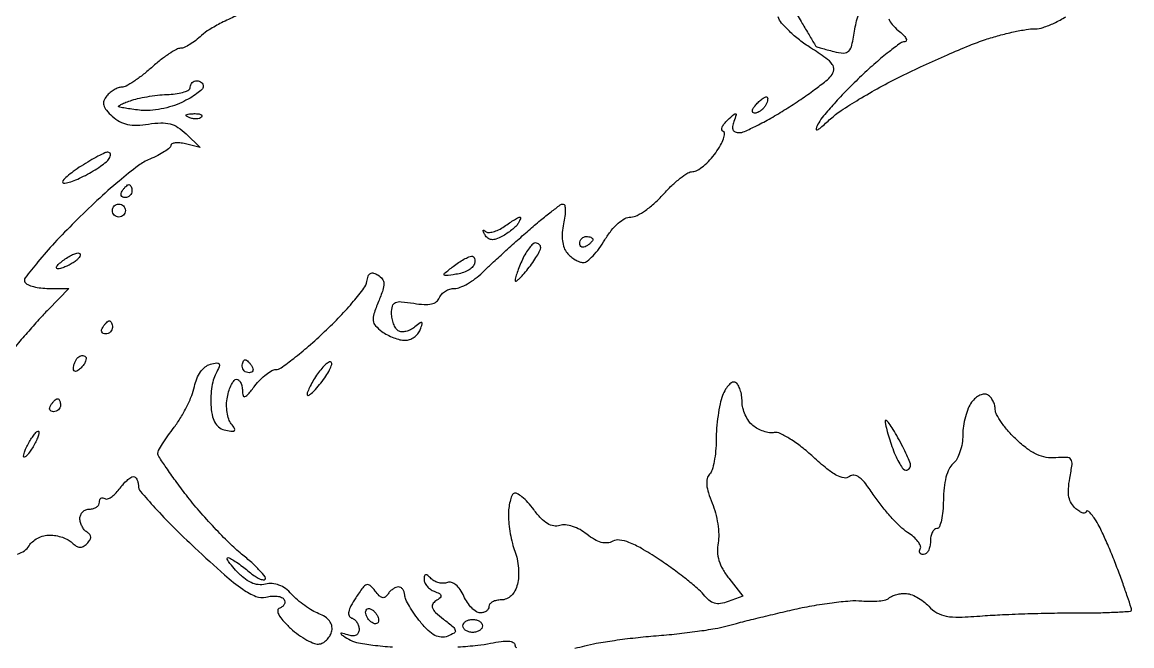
# Model space of a CAD drawing. Extents: x 0 to 102, y 0 to 135.
# Drawn here: x 55.08 to 69.54, y 7.86 to 15.99 of the extents above; entities that cross this region are included whole.
import ezdxf

# ---------------------------------------------------------------- set-up
doc = ezdxf.new("R2010")
doc.units = 0
doc.header["$MEASUREMENT"] = 0

msp = doc.modelspace()

# ---------------------------------------------------------------- linework, layer by layer
for points in [[(57.866015, 16.069159, 0.016939), (57.681008, 15.982182, 0.017224), (57.521326, 15.893326, 0.051995), (57.422016, 15.818435, -0.024184), (57.346185, 15.754348, -0.02678), (57.266973, 15.700184, -0.027538), (57.195124, 15.661755, -0.109455), (57.146585, 15.651, 0.130023), (57.093523, 15.636964, 0.017922), (56.995484, 15.576446, 0.019564), (56.882457, 15.494384, 0.015428), (56.7666, 15.3972, -0.016308), (56.650334, 15.300021, -0.020367), (56.536073, 15.217954, -0.01904), (56.43658, 15.157764, -0.127176), (56.381022, 15.1434, 0.088805), (56.335387, 15.13523, 0.043231), (56.281669, 15.109895, 0.041059), (56.228763, 15.072983, 0.046739), (56.185058, 15.029342, 0.085975), (56.148858, 14.966292, 0.155213), (56.146398, 14.907351, 0.110473), (56.179946, 14.843894, 0.032225), (56.257385, 14.764162, 0.058256), (56.353195, 14.69588, 0.07298), (56.455324, 14.657776, 0.06251), (56.576221, 14.647287, 0.03065), (56.730261, 14.662679, -0.030919), (56.891187, 14.678672, -0.07308), (57.010697, 14.665634, -0.081877), (57.113025, 14.620188, -0.04704), (57.218625, 14.535602), (57.4011, 14.358885), (57.21075, 14.404823, 0.031471), (57.137783, 14.41764, 0.054587), (57.076315, 14.417756, 0.080119), (57.034551, 14.406329, 0.294015), (57.0204, 14.384343, -0.225556), (57.005125, 14.352205, -0.026828), (56.939633, 14.304476, -0.027817), (56.850775, 14.253539, -0.019359), (56.74545, 14.205721, 0.066099), (56.597983, 14.121389, 0.011326), (56.345297, 13.919493, 0.012171), (56.057937, 13.666885, 0.010596), (55.769327, 13.388894, 0.008808), (55.504182, 13.112889, 0.014119), (55.288962, 12.867246, 0.00788), (55.121638, 12.65841, 0.312983), (55.118669, 12.602537, 0.153532), (55.155202, 12.570975, 0.037854), (55.23105, 12.54481, 0.035194), (55.326639, 12.526808, 0.028955), (55.430304, 12.5208), (55.691423, 12.5208), (55.424454, 12.24585, 0.008653), (55.301115, 12.114345, 0.004304), (55.14918, 11.943697, 0.00427), (54.994741, 11.76413, 0.00626)], [(55.020953, 9.058076, 0.071724), (55.114698, 9.102249, 0.119829), (55.173743, 9.165791, -0.088911), (55.217808, 9.219448, -0.056348), (55.285082, 9.264814, -0.0544), (55.363942, 9.295585, -0.06593), (55.442584, 9.306, -0.046439), (55.522923, 9.298522, -0.037289), (55.606858, 9.276178, -0.038568), (55.68188, 9.24341, -0.074259), (55.73448, 9.20448, 0.054349), (55.786796, 9.16245, 0.130459), (55.833804, 9.147456, 0.141308), (55.879596, 9.158248, 0.068405), (55.927971, 9.194931, 0.047458), (55.966028, 9.24099, 0.150038), (55.977643, 9.278824, 0.181024), (55.965165, 9.312161, 0.075363), (55.927971, 9.343744, -0.082294), (55.892772, 9.374479, -0.053447), (55.863017, 9.419699, -0.052216), (55.842816, 9.471646, -0.066731), (55.836, 9.522493, -0.103216), (55.845706, 9.56901, -0.098834), (55.873277, 9.60859, -0.096907), (55.914462, 9.635112, -0.095012), (55.9629, 9.6444, 0.06887), (56.011403, 9.651113, 0.085131), (56.052523, 9.670718, 0.099915), (56.080018, 9.699828, 0.140337), (56.0898, 9.733993, -0.083421), (56.09501, 9.765003, -0.162114), (56.110124, 9.784707, -0.181694), (56.132635, 9.790109, -0.107831), (56.15899, 9.780824, 0.215985), (56.194071, 9.776304, 0.069684), (56.242719, 9.798995, 0.054772), (56.296354, 9.842814, 0.037974), (56.346866, 9.902731, -0.024348), (56.397141, 9.965773, -0.030142), (56.450053, 10.019029, -0.031136), (56.498551, 10.057145, -0.152123), (56.531476, 10.0674, -0.175595), (56.556633, 10.058284, -0.092908), (56.578035, 10.032365, -0.073103), (56.592521, 9.993761, -0.053311), (56.5974, 9.94813, 0.179411), (56.624328, 9.8755, 0.007213), (56.813786, 9.661443, 0.01188), (57.051776, 9.412395, 0.00805), (57.334034, 9.13966, 0.006493), (57.72188, 8.78612, 0.029957), (57.960617, 8.598422, 0.054813), (58.129079, 8.507075, 0.159649), (58.259449, 8.49784, -0.04191), (58.335232, 8.510236, -0.051457), (58.40688, 8.508483, -0.060097), (58.464368, 8.493967, -0.163904), (58.496242, 8.467536, -0.126969), (58.506278, 8.435206, -0.130053), (58.499273, 8.402379, -0.113725), (58.475652, 8.374071, -0.081978), (58.439137, 8.354812, 0.306346), (58.414591, 8.322824, 0.139285), (58.426483, 8.268838, 0.061851), (58.482085, 8.190484, 0.020676), (58.58128, 8.09062, 0.029394), (58.685582, 8.004775, 0.033984), (58.794479, 7.936209, 0.036262), (58.892903, 7.89208, 0.135636), (58.959848, 7.886755, 0.092857), (59.012163, 7.907374, 0.065731), (59.060892, 7.947747, 0.063833), (59.098815, 8.000852, 0.075742), (59.119434, 8.058875, 0.11025), (59.117492, 8.125002, 0.100223), (59.087828, 8.186607, 0.084628), (59.031216, 8.239709, 0.054891), (58.951206, 8.280845, -0.040512), (58.864383, 8.322378, -0.022382), (58.765446, 8.386063, -0.022186), (58.67033, 8.460043, -0.033048), (58.594776, 8.533523, 0.048119), (58.514159, 8.607339, 0.068878), (58.429566, 8.654401, 0.076327), (58.342397, 8.673692, 0.077992), (58.254132, 8.665705, -0.089577), (58.159955, 8.659364, -0.082649), (58.066613, 8.685839, -0.065334), (57.969677, 8.748215, -0.03236), (57.864155, 8.849915, -0.013473), (57.791241, 8.93437, -0.053004), (57.753646, 8.991835, -0.392476), (57.758786, 9.010083, -0.267382), (57.7818, 9.010674, -0.020996), (57.840948, 8.975311, -0.009649), (57.915065, 8.92459, -0.009538), (57.991112, 8.868146, -0.013023), (58.057269, 8.814251, 0.029597), (58.117346, 8.768533, 0.044636), (58.174968, 8.736897, 0.054561), (58.222547, 8.721976, 0.250092), (58.249319, 8.730119, 0.384093), (58.250872, 8.759985, 0.017189), (58.177342, 8.844527, 0.021429), (58.074143, 8.946153, 0.012749), (57.943231, 9.058532, -0.022708), (57.782942, 9.201771, -0.010499), (57.587299, 9.401482, -0.010375), (57.390104, 9.620346, -0.014191), (57.222431, 9.825906, -0.005779), (57.080182, 10.015258, -0.00855), (56.960249, 10.184811, -0.004559), (56.863259, 10.32985, -0.146102), (56.8512, 10.370239, -0.129888), (56.861053, 10.407528, -0.010355), (56.913721, 10.495918, -0.013469), (56.982514, 10.599779, -0.009913), (57.064037, 10.711172, 0.027067), (57.149198, 10.836328, 0.020592), (57.229051, 10.981742, 0.020982), (57.292729, 11.124699, 0.044954), (57.326913, 11.240414, -0.048953), (57.35809, 11.342935, -0.057058), (57.407509, 11.431899, -0.064352), (57.468908, 11.497864, -0.109668), (57.535609, 11.532102, -0.025658), (57.620739, 11.549756, -0.310675), (57.649277, 11.535996, -0.239719), (57.651012, 11.500263, -0.017342), (57.606064, 11.408787, 0.060199), (57.574032, 11.32648, 0.027358), (57.551474, 11.212979, 0.026608), (57.54052, 11.089228, 0.032951), (57.544081, 10.973634, 0.036473), (57.565537, 10.848339, 0.081576), (57.603517, 10.759816, 0.106331), (57.660099, 10.702614, 0.09817), (57.736807, 10.671685, 0.018171), (57.822248, 10.658666, 0.25102), (57.850374, 10.669802, 0.333378), (57.851909, 10.696069, 0.026484), (57.807758, 10.755592, -0.094269), (57.774259, 10.816452, -0.042534), (57.75339, 10.905511, -0.040101), (57.746837, 11.006196, -0.043652), (57.756863, 11.10375, -0.029173), (57.779424, 11.192852, -0.041985), (57.81036, 11.268059, -0.049049), (57.844479, 11.321035, -0.229032), (57.876262, 11.3364, -0.188271), (57.904949, 11.325202, -0.087438), (57.929598, 11.29291, -0.067901), (57.94665, 11.245007, -0.048456), (57.952881, 11.18835, 0.060754), (57.961625, 11.123517, 0.446941), (57.986242, 11.110865, 0.128126), (58.028797, 11.141292, 0.010026), (58.116739, 11.251125, -0.030112), (58.186914, 11.331895, -0.033818), (58.263768, 11.400351, -0.036043), (58.336209, 11.448645, -0.127122), (58.389808, 11.463079, 0.154255), (58.456324, 11.484846, 0.009872), (58.622149, 11.608854, 0.013708), (58.81599, 11.768599, 0.009733), (59.024755, 11.957749, 0.012596), (59.227267, 12.158408, 0.016233), (59.402378, 12.353161, 0.014054), (59.537064, 12.522547, 0.121032), (59.574655, 12.610775, -0.04779), (59.593158, 12.681068, -0.174038), (59.622345, 12.715896, -0.205937), (59.66348, 12.720959, -0.068954), (59.71995, 12.695644, -0.091173), (59.776297, 12.644096, -0.158865), (59.796792, 12.58482, -0.087197), (59.783345, 12.499411, -0.015649), (59.726138, 12.34807, 0.017754), (59.666309, 12.187758, 0.109668), (59.657299, 12.100789, 0.1582), (59.687842, 12.034022, 0.049188), (59.771107, 11.959556, 0.037308), (59.842174, 11.915318, 0.029201), (59.925011, 11.877945, 0.029986), (60.006641, 11.852202, 0.061459), (60.073118, 11.844, 0.087245), (60.132142, 11.854378, 0.066415), (60.190457, 11.884792, 0.065834), (60.239251, 11.929781, 0.0822), (60.270385, 11.982866, 0.012918), (60.297011, 12.057999, 0.374124), (60.289623, 12.075411, 0.284074), (60.267959, 12.073237, 0.00978), (60.198543, 12.017883, -0.05645), (60.144119, 11.982231, -0.060143), (60.084229, 11.960571, -0.067486), (60.028132, 11.955389, -0.12843), (59.985106, 11.96861, -0.11325), (59.951229, 12.002063, -0.049878), (59.92274, 12.058641, -0.045868), (59.90334, 12.127366, -0.045896), (59.8968, 12.198462, -0.066021), (59.909, 12.290456, -0.226229), (59.947214, 12.335034, -0.128108), (60.023388, 12.347509, -0.017095), (60.186301, 12.326759, 0.024839), (60.323014, 12.311493, 0.069397), (60.418984, 12.3189, 0.108797), (60.483174, 12.348522, 0.139724), (60.522046, 12.40029, -0.096837), (60.5509, 12.446366, -0.066864), (60.598707, 12.4854, -0.06426), (60.657362, 12.511794, -0.073758), (60.718082, 12.5208, 0.096565), (60.790214, 12.534862, 0.033265), (60.886269, 12.581448, 0.031595), (60.987953, 12.64825, 0.031704), (61.080287, 12.727262, -0.005796), (61.188395, 12.829932, -0.002071), (61.344913, 12.973961, -0.002055), (61.517913, 13.130539, -0.002428), (61.682861, 13.277162, -0.00719), (61.836761, 13.408753, -0.010519), (61.976246, 13.519715, -0.00626), (62.095528, 13.608237, -0.15777), (62.133733, 13.6206, -0.357361), (62.153638, 13.60429, -0.045426), (62.160012, 13.545028, -0.036873), (62.155242, 13.461983, -0.021285), (62.137939, 13.363335, 0.037265), (62.121642, 13.249104, 0.046859), (62.124466, 13.142302, 0.053081), (62.145514, 13.050821, 0.090374), (62.183876, 12.982635, 0.046174), (62.231068, 12.935406, 0.040878), (62.288005, 12.895459, 0.043097), (62.345677, 12.868029, 0.089691), (62.394502, 12.8592, 0.169886), (62.447299, 12.877672, 0.033787), (62.522227, 12.946179, 0.032243), (62.602572, 13.041933, 0.025158), (62.67739, 13.1553, -0.033669), (62.759161, 13.274733, -0.045957), (62.848928, 13.369269, -0.054085), (62.937551, 13.431389, -0.126493), (63.015383, 13.4514, 0.119949), (63.095517, 13.470905, 0.033241), (63.207075, 13.538379, 0.03154), (63.327125, 13.634173, 0.028436), (63.438651, 13.7475, -0.021735), (63.547259, 13.860859, -0.026531), (63.658606, 13.956621, -0.02664), (63.758532, 14.025568, -0.138553), (63.822355, 14.0436, 0.135366), (63.881729, 14.059974, 0.037742), (63.961305, 14.116024, 0.03515), (64.045335, 14.195788, 0.030607), (64.121638, 14.29015, 0.024789), (64.183436, 14.386733, 0.04378), (64.223048, 14.472619, 0.060375), (64.237746, 14.537124, 0.342609), (64.220334, 14.5651, -0.263563), (64.202482, 14.586232, -0.137945), (64.205608, 14.62162, -0.077593), (64.231977, 14.667983, -0.038544), (64.278139, 14.717629, -0.005097), (64.36027, 14.791798, -0.251656), (64.380935, 14.796663, -0.435115), (64.388431, 14.782546, -0.008434), (64.357059, 14.696479, 0.052387), (64.340017, 14.632861, 0.148153), (64.346236, 14.587795, 0.191322), (64.374585, 14.560773, 0.096135), (64.423912, 14.5512, 0.105408), (64.496691, 14.566715, 0.011239), (64.653877, 14.641207, 0.013455), (64.838729, 14.740267, 0.010433), (65.034607, 14.857607, 0.008602), (65.229023, 14.984368, 0.009959), (65.409555, 15.111869, 0.009106), (65.557871, 15.225331, 0.056491), (65.62562, 15.292906, 0.135005), (65.658797, 15.370203, 0.195083), (65.64074, 15.441431, 0.081031), (65.556389, 15.524125, 0.01215), (65.358548, 15.65644, -0.023741), (65.212959, 15.758769, -0.025532), (65.081378, 15.872135, -0.026202), (64.97934, 15.980318, -0.099439), (64.934554, 16.061226, 0.052223)], [(65.144067, 16.152893, 0.000601), (65.248336, 15.975688, 0.000952), (65.33816, 15.824113, 0.0002), (65.417473, 15.690975, 0.043896), (65.4261, 15.679027, 0.139661), (65.437189, 15.67176, 0.003031), (65.499642, 15.652677, 0.006701), (65.573658, 15.631627, 0.004444), (65.659118, 15.609368, 0.044263), (65.788597, 15.588813, 0.224185), (65.854902, 15.614692, 0.136857), (65.896052, 15.692667, 0.01375), (65.935341, 15.901387, -0.042623), (65.988451, 16.114933, -0.125038)], [(66.37617, 16.033386, 0.078846), (66.422622, 15.958941, 0.043753), (66.499796, 15.884391, -0.024349), (66.563887, 15.82711, -0.067132), (66.600887, 15.779307, -0.200637), (66.604687, 15.749928, -0.337894), (66.585906, 15.7356, 0.15797), (66.527321, 15.716617, 0.009777), (66.379522, 15.605131, 0.013717), (66.20676, 15.461601, 0.009691), (66.020433, 15.29145, 0.008621), (65.83477, 15.108997, 0.009854), (65.663775, 14.928067, 0.009098), (65.524862, 14.769449, 0.053839), (65.463235, 14.6781, 0.030067), (65.428843, 14.602272, 0.635507), (65.441879, 14.588736, 0.097744), (65.488468, 14.615588, 0.005145), (65.617485, 14.730588, -0.038126), (65.755043, 14.83781, -0.010332), (65.988348, 14.98578, -0.010394), (66.260923, 15.143211, -0.010618), (66.5379, 15.288021, -0.007029), (66.828023, 15.426898, -0.005852), (67.140146, 15.566541, -0.005912), (67.428933, 15.687673, -0.015932), (67.6377, 15.764702, -0.013865), (67.815861, 15.818622, -0.012834), (68.001368, 15.864114, -0.012943), (68.168525, 15.896078, -0.04126), (68.281717, 15.905218, 0.080866), (68.388617, 15.922414, 0.029404), (68.531624, 15.979477, 0.028239), (68.683591, 16.061496, 0.030039)], [(62.287024, 7.831924, 0.023708), (62.415457, 7.862252, -0.027404), (62.563898, 7.89615, -0.007407), (62.802358, 7.933384, -0.007475), (63.074743, 7.967648, -0.007688), (63.345498, 7.993394, 0.007076), (63.61465, 8.018656, 0.007135), (63.882223, 8.051464, 0.00699), (64.114417, 8.086617, 0.028463), (64.2537, 8.117931, -0.007144), (64.390614, 8.154906, -0.001838), (64.612746, 8.210633, -0.001871), (64.866633, 8.272329, -0.001902), (65.119586, 8.33178, -0.012733), (65.375406, 8.384055, -0.012106), (65.637889, 8.424234, -0.012145), (65.87152, 8.448476, -0.041285), (66.024498, 8.447953, 0.020716), (66.141079, 8.44276, 0.025928), (66.249207, 8.448036, 0.025666), (66.337137, 8.461498, 0.146576), (66.378262, 8.483662, -0.091127), (66.412236, 8.507087, -0.035746), (66.465892, 8.5267, -0.033901), (66.528417, 8.540104, -0.03587), (66.591004, 8.5446, -0.084947), (66.660309, 8.53274, -0.039622), (66.743854, 8.495613, -0.037758), (66.827516, 8.44165, -0.043135), (66.898173, 8.377836, 0.072266), (67.004496, 8.292472, 0.089164), (67.123527, 8.248434, 0.052476), (67.295286, 8.236108, 0.010755), (67.599418, 8.252769, -0.007599), (67.85814, 8.26858, -0.003664), (68.18997, 8.281366, -0.003632), (68.536183, 8.289649, -0.005201), (68.84325, 8.291569, 0.005398), (69.110872, 8.293348, 0.008986), (69.336177, 8.30133, 0.00321), (69.526073, 8.3127, 0.394947), (69.5412, 8.328863, 0.081105), (69.536485, 8.357742, 0.00157), (69.487893, 8.501074, 0.003741), (69.429272, 8.668134, 0.002494), (69.359731, 8.858676, 0.008481), (69.281843, 9.058365, 0.008713), (69.197895, 9.253492, 0.008505), (69.119317, 9.420092, 0.036059), (69.063631, 9.515174, 0.018635), (69.019501, 9.574548, 0.050121), (68.982673, 9.612031, 0.158612), (68.960148, 9.621013, 0.433335), (68.949, 9.610565, -0.314105), (68.937117, 9.593516, -0.161198), (68.909824, 9.592594, -0.071582), (68.866883, 9.612225, -0.03026), (68.815635, 9.649766, -0.084111), (68.757102, 9.717831, -0.086546), (68.724974, 9.800724, -0.06667), (68.718162, 9.907098, -0.029072), (68.736165, 10.047739, 0.014263), (68.764513, 10.226905, 0.186002), (68.748818, 10.291207, 0.244102), (68.696386, 10.318822, 0.025193), (68.552281, 10.31241, -0.067864), (68.427124, 10.317505, -0.064897), (68.305855, 10.355793, -0.053467), (68.179852, 10.431711, -0.027647), (68.03955, 10.550939, -0.022849), (67.934298, 10.660476, -0.026853), (67.845367, 10.773638, -0.027312), (67.781754, 10.875608, -0.126456), (67.7646, 10.94235, 0.066217), (67.757378, 10.996644, 0.052131), (67.735979, 11.052038, 0.053446), (67.704457, 11.100192, 0.082895), (67.667166, 11.132832, 0.158721), (67.62131, 11.143993, 0.087512), (67.564846, 11.129537, 0.072019), (67.506532, 11.092241, 0.056718), (67.455666, 11.037055, 0.062622), (67.411878, 10.958087, 0.029842), (67.375107, 10.847698, 0.029013), (67.349976, 10.72614, 0.03648), (67.3416, 10.611489, -0.042196), (67.332222, 10.500561, -0.039448), (67.304323, 10.390167, -0.041933), (67.263417, 10.296104, -0.096307), (67.2147, 10.2366, 0.109775), (67.162305, 10.169006, 0.045033), (67.122212, 10.059415, 0.038419), (67.096347, 9.92037, 0.026785), (67.0878, 9.760941, -0.021538), (67.081683, 9.619001, -0.034625), (67.062949, 9.499388, -0.038512), (67.03604, 9.41288, -0.307212), (67.0032, 9.3906, 0.191087), (66.970893, 9.377785, 0.088204), (66.943451, 9.340897, 0.068025), (66.924834, 9.286154, 0.048028), (66.9186, 9.2214, -0.050979), (66.911982, 9.156658, -0.070927), (66.892282, 9.101902, -0.09101), (66.863206, 9.065088, -0.182172), (66.829007, 9.0522, -0.093263), (66.798382, 9.057963, -0.171646), (66.779411, 9.074333, -0.173988), (66.775101, 9.098806, -0.096139), (66.785981, 9.127546, 0.242515), (66.788993, 9.166222, 0.064555), (66.756907, 9.221358, 0.050429), (66.699012, 9.28267, 0.033322), (66.621614, 9.341101, -0.044752), (66.525121, 9.417467, -0.017958), (66.40713, 9.537707, -0.017601), (66.288512, 9.677158, -0.021265), (66.187659, 9.816319, 0.017407), (66.07712, 9.971347, 0.0641), (65.992439, 10.056563, 0.130618), (65.923231, 10.085885, 0.2115), (65.86274, 10.068761, -0.218074), (65.794288, 10.050309, -0.083104), (65.698657, 10.083274, -0.047336), (65.569455, 10.170228, -0.014627), (65.39236, 10.324375, 0.020657), (65.241059, 10.452899, 0.02639), (65.091158, 10.557689, 0.026047), (64.960389, 10.630023, 0.156506), (64.884436, 10.640933, -0.078923), (64.820873, 10.640279, -0.043149), (64.74486, 10.658355, -0.041656), (64.668921, 10.690728, -0.051667), (64.605097, 10.733414, -0.069767), (64.551528, 10.792227, -0.044591), (64.506295, 10.873031, -0.044079), (64.475495, 10.962046, -0.061328), (64.4652, 11.045666, 0.039622), (64.458936, 11.124588, 0.042591), (64.440302, 11.199583, 0.046726), (64.41301, 11.260363, 0.126109), (64.380442, 11.294198, 0.244573), (64.341614, 11.29707, 0.095547), (64.295776, 11.265952, 0.065644), (64.249754, 11.205762, 0.03961), (64.211242, 11.124483, 0.038456), (64.178775, 11.014259, 0.016274), (64.151605, 10.862384, 0.015989), (64.132982, 10.697556, 0.020136), (64.1268, 10.544113, -0.022138), (64.120443, 10.400607, -0.02591), (64.101378, 10.265661, -0.026202), (64.073784, 10.155079, -0.122726), (64.040258, 10.099298, 0.143472), (64.009422, 10.042906, 0.076917), (64.004475, 9.963046, 0.05323), (64.025611, 9.857705, 0.022853), (64.074866, 9.722807, -0.034982), (64.118043, 9.595021, -0.026954), (64.147578, 9.450813, -0.027597), (64.160478, 9.312417, -0.056722), (64.152273, 9.204035, 0.059726), (64.144189, 9.088034, 0.060952), (64.163897, 8.974239, 0.05558), (64.212794, 8.859956, 0.037814), (64.291663, 8.742399), (64.474795, 8.509584), (64.282938, 8.438612, -0.051321), (64.183765, 8.413103, -0.106653), (64.10444, 8.41813, -0.105508), (64.033694, 8.455505, -0.049518), (63.960891, 8.529754, 0.045781), (63.882103, 8.611314, 0.010543), (63.734474, 8.733182, 0.010807), (63.557731, 8.866819, 0.010365), (63.372932, 8.994623, 0.014204), (63.154313, 9.130447, 0.039208), (62.991109, 9.20911, 0.05894), (62.868077, 9.240921, 0.157963), (62.780086, 9.225086, -0.102428), (62.707911, 9.203763, -0.08692), (62.628606, 9.210944, -0.06844), (62.54088, 9.248072, -0.035921), (62.443514, 9.315956, 0.044622), (62.353758, 9.376244, 0.047005), (62.256242, 9.418436, 0.051599), (62.163824, 9.43826, 0.104257), (62.090074, 9.430892, -0.120272), (62.010665, 9.425489, -0.093689), (61.929374, 9.455928, -0.067391), (61.843537, 9.525299, -0.029978), (61.750012, 9.637112, 0.024836), (61.672768, 9.73141, 0.038253), (61.596253, 9.803897, 0.044019), (61.530162, 9.848524, 0.271252), (61.490746, 9.847585, 0.159202), (61.463238, 9.815023, 0.03575), (61.440499, 9.745061, 0.033631), (61.424824, 9.656683, 0.027083), (61.4196, 9.560315, 0.027922), (61.425711, 9.450974, 0.01704), (61.444492, 9.323014, 0.01706), (61.471848, 9.197094, 0.028828), (61.504338, 9.094136, -0.042466), (61.533029, 8.993771, -0.029108), (61.549024, 8.876325, -0.029419), (61.551148, 8.760519, -0.051401), (61.537467, 8.665629, -0.057908), (61.505248, 8.580444, -0.080805), (61.45678, 8.515148, -0.091787), (61.395501, 8.4743, -0.101566), (61.325829, 8.46, 0.050894), (61.264595, 8.453751, 0.070845), (61.212808, 8.435149, 0.090935), (61.177987, 8.407693, 0.182421), (61.1658, 8.3754, -0.132956), (61.157067, 8.343138, -0.100532), (61.132512, 8.315651, -0.087654), (61.095781, 8.297158, -0.073022), (61.05248, 8.2908, -0.148891), (61.001929, 8.306194, -0.052244), (60.943029, 8.355365, -0.046231), (60.885701, 8.426491, -0.039638), (60.839013, 8.510597, 0.043485), (60.790869, 8.595776, 0.070984), (60.734826, 8.656774, 0.094824), (60.677312, 8.687963, 0.17017), (60.624242, 8.686408, -0.088718), (60.573346, 8.676649, -0.0628), (60.515409, 8.683222, -0.061436), (60.459545, 8.704322, -0.075531), (60.414709, 8.737331, 0.024531), (60.368021, 8.77965, 0.19871), (60.34095, 8.787875, 0.326703), (60.324571, 8.77325, 0.052645), (60.3198, 8.728065, 0.11226), (60.329728, 8.684403, 0.066041), (60.359161, 8.639387, 0.060878), (60.40256, 8.599899, 0.062639), (60.453793, 8.572472, -0.028229), (60.5202, 8.542589, -0.235124), (60.539059, 8.516704, -0.262184), (60.528779, 8.488105, -0.033995), (60.474943, 8.447604, 0.11868), (60.432764, 8.403007, 0.232583), (60.429701, 8.35539, 0.110099), (60.470899, 8.29671, 0.020133), (60.573048, 8.210826, -0.010034), (60.698598, 8.109524, -0.158607), (60.72726, 8.063523, -0.334324), (60.711968, 8.027619, -0.039132), (60.628263, 7.987738, -0.107097), (60.544533, 7.974824, -0.105179), (60.462368, 7.997558, -0.073651), (60.37464, 8.061061, -0.027946), (60.272307, 8.172839, -0.018632), (60.195436, 8.274341, -0.021385), (60.130007, 8.376836, -0.021087), (60.082432, 8.467503, -0.10344), (60.069042, 8.52345, 0.07327), (60.061896, 8.563859, 0.085727), (60.043509, 8.598136, 0.097405), (60.016992, 8.621076, 0.130485), (59.986393, 8.6292, 0.10036), (59.951521, 8.622129, 0.052158), (59.912485, 8.600584, 0.048882), (59.875513, 8.569047, 0.053377), (59.846579, 8.531784, -0.106629), (59.812986, 8.496863, -0.216844), (59.776203, 8.490729, -0.134689), (59.734048, 8.515406, -0.035528), (59.683106, 8.575594, 0.047593), (59.619488, 8.647186, 0.278109), (59.572221, 8.657097, 0.151362), (59.521236, 8.619431, 0.013513), (59.429245, 8.486985, 0.022251), (59.3666, 8.381414, 0.073042), (59.339233, 8.305316, 0.148345), (59.344066, 8.254671, 0.218208), (59.376225, 8.224625, -0.097945), (59.413522, 8.203418, -0.070348), (59.445137, 8.167228, -0.067747), (59.466493, 8.122136, -0.076902), (59.4738, 8.074905, -0.116136), (59.463197, 8.02987, -0.166582), (59.434239, 8.001327, -0.129238), (59.387442, 7.992278, -0.05892), (59.32575, 8.003743, 0.005492), (59.243092, 8.028451, 0.570661), (59.236019, 8.02176, 0.194556), (59.246458, 8.006769, 0.002871), (59.338585, 7.947401, 0.094262), (59.440151, 7.906984, 0.014833), (59.653463, 7.87232, 0.016026), (59.910484, 7.846692, 0.013382)], [(60.76164, 7.848967, 0.008776), (61.019783, 7.868689, 0.02962), (61.18695, 7.894471, -0.017737), (61.326879, 7.919468, -0.052254), (61.424444, 7.92307, -0.098649), (61.482988, 7.907233, -0.284837), (61.5042, 7.873018, 0.279225), (61.525188, 7.838366, 0.051596)]]:
    msp.add_lwpolyline(points, format="xyb")
for points in [[(57.3588, 15.228, -0.087355), (57.391103, 15.222313, -0.09441), (57.418549, 15.20598, -0.100139), (57.436908, 15.181635, -0.112094), (57.4434, 15.153039, -0.207905), (57.427418, 15.116266, -0.028046), (57.361235, 15.061109, -0.028505), (57.270824, 15.001653, -0.020414), (57.163691, 14.945348, -0.036146), (57.038374, 14.896626, -0.026141), (56.892991, 14.86008, -0.02658), (56.750447, 14.839868, -0.050799), (56.634941, 14.841463, -0.004817), (56.536474, 14.85383, -0.006279), (56.44663, 14.867145, -0.004768), (56.371799, 14.879931, -0.056344), (56.3436, 14.888387, -0.576886), (56.342185, 14.900083, -0.043858), (56.375854, 14.921052, -0.027114), (56.434525, 14.946913, -0.012751), (56.5128, 14.9742, -0.025765), (56.613436, 15.000801, -0.012896), (56.742938, 15.024514, -0.012768), (56.878538, 15.042212, -0.018398), (56.99925, 15.050367, 0.029091), (57.104586, 15.059748, 0.044849), (57.193433, 15.081174, 0.055617), (57.255605, 15.110245, 0.261285), (57.2742, 15.1434, -0.099038), (57.280659, 15.175687, -0.097945), (57.299051, 15.203149, -0.097945), (57.326513, 15.221541, -0.099038)], [(64.790921, 15.013596, -0.201491), (64.798423, 14.996497, -0.058346), (64.795461, 14.967218, -0.048561), (64.783954, 14.931836, -0.035542), (64.764779, 14.895229, -0.059523), (64.737296, 14.860715, -0.050715), (64.701031, 14.831505, -0.053114), (64.661913, 14.811605, -0.09137), (64.626072, 14.805, -0.236389), (64.604733, 14.815686, -0.218285), (64.599537, 14.83977, -0.09576), (64.616013, 14.877854, -0.036357), (64.652215, 14.923367, -0.023968), (64.696164, 14.966694, -0.03842), (64.737957, 14.998698, -0.045304), (64.772547, 15.016978, -0.297152)], [(57.30945, 14.798321, -0.028489), (57.368347, 14.797391, -0.077125), (57.408954, 14.788024, -0.208169), (57.424397, 14.772403, -0.296942), (57.420488, 14.753887, -0.126455), (57.392829, 14.737539, -0.060344), (57.351772, 14.730842, -0.05415), (57.304603, 14.734008, -0.051402), (57.258337, 14.747209, -0.054073), (57.223087, 14.765952, -0.470617), (57.221628, 14.78137, -0.168741), (57.246311, 14.793326, -0.018894)], [(56.200543, 14.295975, 0.104037), (56.159786, 14.286511, 0.010639), (56.070397, 14.242584, 0.012915), (55.965258, 14.184619, 0.009964), (55.853603, 14.116221, 0.01494), (55.749529, 14.045108, 0.0258), (55.668073, 13.979119, 0.024765), (55.612537, 13.92396, 0.40077), (55.613091, 13.899909, 0.25719), (55.64108, 13.891802, 0.022339), (55.715205, 13.912014, 0.024986), (55.806412, 13.946432, 0.016614), (55.907373, 13.99446, 0.016193), (56.009353, 14.051454, 0.017976), (56.103851, 14.113092, 0.017599), (56.180242, 14.171057, 0.083423), (56.216328, 14.212198, 0.057978), (56.231564, 14.244752, 0.127728), (56.233412, 14.271953, 0.1963), (56.222107, 14.289441, 0.158825)], [(56.475493, 13.8744, -0.210953), (56.489759, 13.868101, -0.081139), (56.501841, 13.849549, -0.061769), (56.510064, 13.822189, -0.042167), (56.5128, 13.7898, -0.105053), (56.505942, 13.75752, -0.099167), (56.486482, 13.730051, -0.09642), (56.457407, 13.71164, -0.093332), (56.423207, 13.7052, -0.108972), (56.393179, 13.711823, -0.182303), (56.375291, 13.730051, -0.161196), (56.372659, 13.757474, -0.082592), (56.3859, 13.7898, -0.029505), (56.408657, 13.822183, -0.035638), (56.433786, 13.849549, -0.038439), (56.457665, 13.868855, -0.151918)], [(56.3436, 13.6206, -0.099038), (56.375887, 13.614141, -0.097945), (56.403349, 13.595749, -0.097945), (56.421741, 13.568287, -0.099038), (56.4282, 13.536, -0.099038), (56.421741, 13.503713, -0.097945), (56.403349, 13.476251, -0.097945), (56.375887, 13.457859, -0.099038), (56.3436, 13.4514, -0.099038), (56.311313, 13.457859, -0.097945), (56.283851, 13.476251, -0.097945), (56.265459, 13.503713, -0.099038), (56.259, 13.536, -0.099038), (56.265459, 13.568287, -0.097945), (56.283851, 13.595749, -0.097945), (56.311313, 13.614141, -0.099038)], [(61.570317, 13.4514, -0.398867), (61.57716, 13.444908, -0.081533), (61.575147, 13.426682, -0.047025), (61.564727, 13.399555, -0.023223), (61.546781, 13.367255, -0.06295), (61.515943, 13.329067, -0.022511), (61.463243, 13.282775, -0.021918), (61.400243, 13.236658, -0.024173), (61.335423, 13.197826, -0.039234), (61.257843, 13.163834, -0.107457), (61.198768, 13.156683, -0.144219), (61.15262, 13.175121, -0.095783), (61.115071, 13.218521, -0.016961), (61.094739, 13.256793, -0.14731), (61.091665, 13.275608, -0.535834), (61.099765, 13.279584, -0.051773), (61.12105, 13.264037, 0.188528), (61.159266, 13.24958, 0.060947), (61.22032, 13.257734, 0.050816), (61.292295, 13.284503, 0.03837), (61.364937, 13.327487, -0.00703), (61.434783, 13.374959, -0.010006), (61.498243, 13.415001, -0.006404), (61.552163, 13.446597, -0.130039)], [(62.4348, 13.1976, -0.042167), (62.467189, 13.194864, -0.061769), (62.494549, 13.186641, -0.081139), (62.513101, 13.174559, -0.210953), (62.5194, 13.160293, -0.151918), (62.513855, 13.142465, -0.038439), (62.494549, 13.118586, -0.035638), (62.467183, 13.093457, -0.029505), (62.4348, 13.0707, -0.082592), (62.402474, 13.057459, -0.161196), (62.375051, 13.060091, -0.182303), (62.356823, 13.077979, -0.108972), (62.3502, 13.108007, -0.093332), (62.35664, 13.142207, -0.09642), (62.375051, 13.171282, -0.099167), (62.40252, 13.190742, -0.105053)], [(61.77158, 13.113, 0.192314), (61.737954, 13.09957, 0.036304), (61.692581, 13.049703, 0.034096), (61.645171, 12.980031, 0.025457), (61.60238, 12.897519, 0.010209), (61.564925, 12.810658, 0.012452), (61.533593, 12.727867, 0.011015), (61.510666, 12.657473, 0.081292), (61.506081, 12.622569, 0.569854), (61.519026, 12.615443, 0.05127), (61.556007, 12.642697, 0.029025), (61.609706, 12.697503, 0.013343), (61.6734, 12.7746, 0.012908), (61.736888, 12.860231, 0.016375), (61.790793, 12.94261, 0.014446), (61.831142, 13.013445, 0.115322), (61.840719, 13.04955, 0.112042), (61.835976, 13.073751, 0.103268), (61.821185, 13.094362, 0.09751), (61.798551, 13.10818, 0.088657)], [(55.833417, 12.974583, -0.266567), (55.839174, 12.953315, -0.090717), (55.825098, 12.923226, -0.061262), (55.793747, 12.888952, -0.03592), (55.74895, 12.855896, -0.024835), (55.695458, 12.825675, -0.02275), (55.637669, 12.79993, -0.023402), (55.583979, 12.78173, -0.066034), (55.54488, 12.775895, -0.374592), (55.531409, 12.787255, -0.195415), (55.53685, 12.810226, -0.059251), (55.571545, 12.848462, -0.021048), (55.629347, 12.894583, -0.025882), (55.695116, 12.937636, -0.038583), (55.756979, 12.967576, -0.044), (55.807519, 12.98242, -0.250852)], [(60.9402, 12.941109, -0.174027), (60.964134, 12.933536, -0.147685), (60.97976, 12.911946, -0.10394), (60.984022, 12.878331, -0.059346), (60.975873, 12.83805, -0.132487), (60.947896, 12.795494, -0.054411), (60.891096, 12.755196, -0.048711), (60.81713, 12.72296, -0.044717), (60.736173, 12.704493, -0.004352), (60.598127, 12.686978, -0.352346), (60.580952, 12.697747, -0.317573), (60.586885, 12.718244, -0.003924), (60.7005, 12.807552, -0.017479), (60.770449, 12.857848, -0.020024), (60.840707, 12.900767, -0.019583), (60.902602, 12.932144, -0.098283)], [(56.221693, 12.0978, -0.210953), (56.235959, 12.091501, -0.081139), (56.248041, 12.072949, -0.061769), (56.256264, 12.045589, -0.042167), (56.259, 12.0132, -0.105053), (56.252142, 11.98092, -0.099167), (56.232682, 11.953451, -0.09642), (56.203607, 11.93504, -0.093332), (56.169407, 11.9286, -0.108972), (56.139379, 11.935223, -0.182303), (56.121491, 11.953451, -0.161196), (56.118859, 11.980874, -0.082592), (56.1321, 12.0132, -0.029505), (56.154857, 12.045583, -0.035638), (56.179986, 12.072949, -0.038439), (56.203865, 12.092255, -0.151918)], [(55.90791, 11.63109, -0.212536), (55.917185, 11.606931, -0.080535), (55.909373, 11.570812, -0.061283), (55.886633, 11.528803, -0.041736), (55.85151, 11.48727, -0.034019), (55.81003, 11.451081, -0.131573), (55.77869, 11.438281, -0.290264), (55.759325, 11.447372, -0.142677), (55.7514, 11.47458, -0.054831), (55.755536, 11.512185, -0.038674), (55.767967, 11.552888, -0.039129), (55.786194, 11.590433, -0.063896), (55.8078, 11.6184, -0.075941), (55.83264, 11.636656, -0.089268), (55.860472, 11.645393, -0.100736), (55.886896, 11.643415, -0.128169)], [(57.988307, 11.5902, -0.151918), (58.006135, 11.584655, -0.038439), (58.030014, 11.565349, -0.035638), (58.055143, 11.537983, -0.029505), (58.0779, 11.5056, -0.082592), (58.091141, 11.473274, -0.161196), (58.088509, 11.445851, -0.182303), (58.070621, 11.427623, -0.108972), (58.040593, 11.421, -0.093332), (58.006393, 11.42744, -0.09642), (57.977318, 11.445851, -0.099167), (57.957858, 11.47332, -0.105053), (57.951, 11.5056, -0.042167), (57.953736, 11.537989, -0.061769), (57.961959, 11.565349, -0.081139), (57.974041, 11.583901, -0.210953)], [(59.111374, 11.557826, 0.329292), (59.085673, 11.561689, 0.052914), (59.040971, 11.531579, 0.041165), (58.987608, 11.478707, 0.024186), (58.932529, 11.407647, 0.017092), (58.880646, 11.327906, 0.019614), (58.836812, 11.248318, 0.019116), (58.805173, 11.178592, 0.097243), (58.797, 11.136967, 0.530121), (58.811991, 11.126801, 0.08004), (58.849536, 11.149243, 0.03598), (58.907092, 11.205101, 0.015483), (58.975845, 11.287146, 0.019769), (59.041244, 11.377414, 0.03082), (59.08943, 11.460446, 0.031453), (59.118133, 11.528086, 0.288592)], [(55.544893, 11.0826, -0.210953), (55.559159, 11.076301, -0.081139), (55.571241, 11.057749, -0.061769), (55.579464, 11.030389, -0.042167), (55.5822, 10.998, -0.105053), (55.575342, 10.96572, -0.099167), (55.555882, 10.938251, -0.09642), (55.526807, 10.91984, -0.093332), (55.492607, 10.9134, -0.108972), (55.462579, 10.920023, -0.182303), (55.444691, 10.938251, -0.161196), (55.442059, 10.965674, -0.082592), (55.4553, 10.998, -0.029505), (55.478057, 11.030383, -0.035638), (55.503186, 11.057749, -0.038439), (55.527065, 11.077055, -0.151918)], [(66.4956, 10.575, 0.011332), (66.433033, 10.683377, 0.026171), (66.38007, 10.761034, 0.054514), (66.344237, 10.798749, 0.6227), (66.329946, 10.792506, 0.06811), (66.334152, 10.746377, 0.009824), (66.357285, 10.654469, 0.010989), (66.389356, 10.546287, 0.009199), (66.427995, 10.432956, 0.019914), (66.471834, 10.325327, 0.028867), (66.519606, 10.234531, 0.02832), (66.565133, 10.167795, 0.232954), (66.597195, 10.152, 0.093929), (66.622727, 10.156839, 0.101852), (66.643899, 10.170638, 0.10528), (66.657413, 10.191247, 0.107012), (66.661254, 10.21545, 0.086559), (66.652191, 10.254415, 0.007634), (66.61113, 10.347241, 0.009809), (66.557944, 10.456966, 0.007483)], [(55.292053, 10.6596, -0.439016), (55.302365, 10.648384, -0.048507), (55.295327, 10.609897, -0.03505), (55.275539, 10.555329, -0.018363), (55.2438, 10.4904, -0.018122), (55.206032, 10.42559, -0.025446), (55.167421, 10.370903, -0.023718), (55.132388, 10.330395, -0.205392), (55.110947, 10.3212, -0.439016), (55.100635, 10.332416, -0.048507), (55.107673, 10.370903, -0.03505), (55.127461, 10.425471, -0.018363), (55.1592, 10.4904, -0.018122), (55.196968, 10.55521, -0.025446), (55.235579, 10.609897, -0.023718), (55.270612, 10.650405, -0.205392)], [(59.643, 8.3331, -0.064269), (59.675362, 8.306827, -0.051777), (59.702749, 8.271322, -0.053414), (59.721379, 8.232442, -0.085235), (59.7276, 8.196214, -0.117858), (59.720896, 8.16817, -0.186277), (59.702749, 8.151824, -0.154201), (59.67535, 8.15021, -0.076764), (59.643, 8.1639, -0.064269), (59.610638, 8.190173, -0.051777), (59.583251, 8.225678, -0.053414), (59.564621, 8.264558, -0.085235), (59.5584, 8.300786, -0.117858), (59.565104, 8.32883, -0.186277), (59.583251, 8.345176, -0.154201), (59.61065, 8.34679, -0.076764)], [(60.9543, 8.2062, -0.064853), (61.002814, 8.199881, -0.082425), (61.043923, 8.181349, -0.098894), (61.071423, 8.153863, -0.148195), (61.0812, 8.1216, -0.148195), (61.071423, 8.089337, -0.098894), (61.043923, 8.061851, -0.082425), (61.002814, 8.043319, -0.064853), (60.9543, 8.037, -0.064853), (60.905786, 8.043319, -0.082425), (60.864677, 8.061851, -0.098894), (60.837177, 8.089337, -0.148195), (60.8274, 8.1216, -0.148195), (60.837177, 8.153863, -0.098894), (60.864677, 8.181349, -0.082425), (60.905786, 8.199881, -0.064853)]]:
    msp.add_lwpolyline(points, format="xyb", close=True)

doc.saveas('drawing.dxf')
